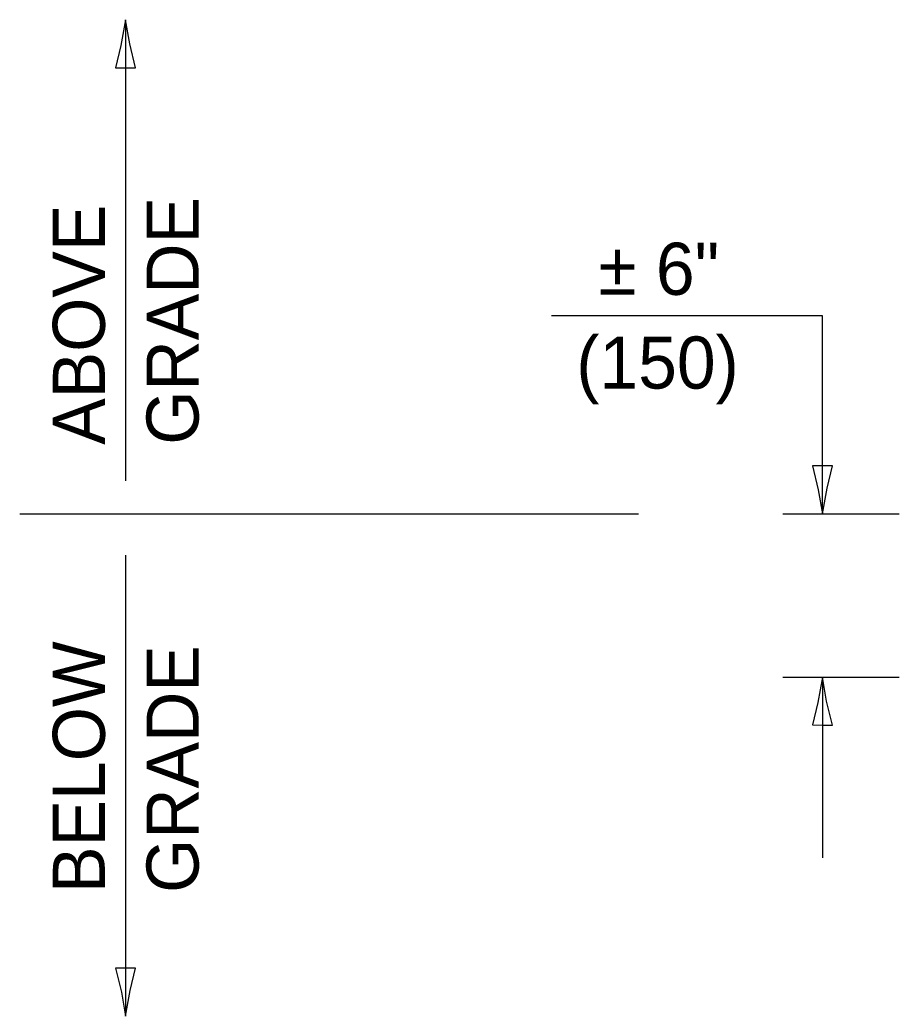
# Model space of a CAD drawing. Extents: x 2261383 to 2262043, y -3123756 to -3123356.
# Drawn here: x 2261847.5 to 2261898.9, y -3123590.6 to -3123532.3 of the extents above; entities that cross this region are included whole.
import ezdxf

# ---------------------------------------------------------------- set-up
doc = ezdxf.new("R2010")
doc.units = 0
doc.layers.add('RD_Pr_Roadway_Dimensions', color=7, linetype='Continuous')
doc.layers.add('RD_Pr_Roadway_Notes', color=7, linetype='Continuous')

msp = doc.modelspace()

# ---------------------------------------------------------------- linework, layer by layer
at = {"layer": 'RD_Pr_Roadway_Dimensions'}
for p, q in [((2261892.134, -3123561.167), (2261898.945, -3123561.167)), ((2261892.134, -3123570.725), (2261898.945, -3123570.725)), ((2261894.457, -3123570.725), (2261894.457, -3123581.297))]:
    msp.add_line(p, q, dxfattribs=at)
msp.add_lwpolyline([(2261894.457, -3123561.166), (2261894.457, -3123549.576), (2261878.606, -3123549.576)], dxfattribs=at)
for points in [[(2261895.042, -3123558.368), (2261894.457, -3123558.366), (2261893.871, -3123558.366), (2261894.214, -3123559.767), (2261894.457, -3123561.166), (2261894.728, -3123559.673)], [(2261893.871, -3123573.523), (2261894.457, -3123573.525), (2261895.042, -3123573.525), (2261894.699, -3123572.124), (2261894.457, -3123570.725), (2261894.185, -3123572.218)]]:
    msp.add_lwpolyline(points, close=True, dxfattribs=at)
at = {"layer": 'RD_Pr_Roadway_Notes'}
for p, q in [((2261853.677, -3123532.268), (2261853.677, -3123559.246)), ((2261847.49, -3123561.167), (2261883.691, -3123561.167)), ((2261853.677, -3123563.579), (2261853.677, -3123590.557))]:
    msp.add_line(p, q, dxfattribs=at)
for points in [[(2261853.091, -3123535.067), (2261853.677, -3123535.068), (2261854.263, -3123535.068), (2261853.919, -3123533.668), (2261853.677, -3123532.268), (2261853.405, -3123533.761)], [(2261854.263, -3123587.759), (2261853.677, -3123587.757), (2261853.091, -3123587.757), (2261853.435, -3123589.158), (2261853.677, -3123590.557), (2261853.948, -3123589.064)]]:
    msp.add_lwpolyline(points, close=True, dxfattribs=at)

# ---------------------------------------------------------------- texts
at = {"layer": 'RD_Pr_Roadway_Dimensions'}
for s, p in [('± 6"', (2261881.342, -3123548.354)), ('(150)', (2261880.05, -3123553.841))]:
    msp.add_text(s, height=3.048, dxfattribs=at).set_placement(p)
at = {"layer": 'RD_Pr_Roadway_Notes'}
for s, p in [('GRADE', (2261857.948, -3123557.126)), ('ABOVE ', (2261852.462, -3123557.126)), ('BELOW', (2261852.462, -3123583.35)), ('GRADE', (2261857.948, -3123583.35))]:
    msp.add_text(s, height=3.048, rotation=90, dxfattribs=at).set_placement(p)

doc.saveas('drawing.dxf')
